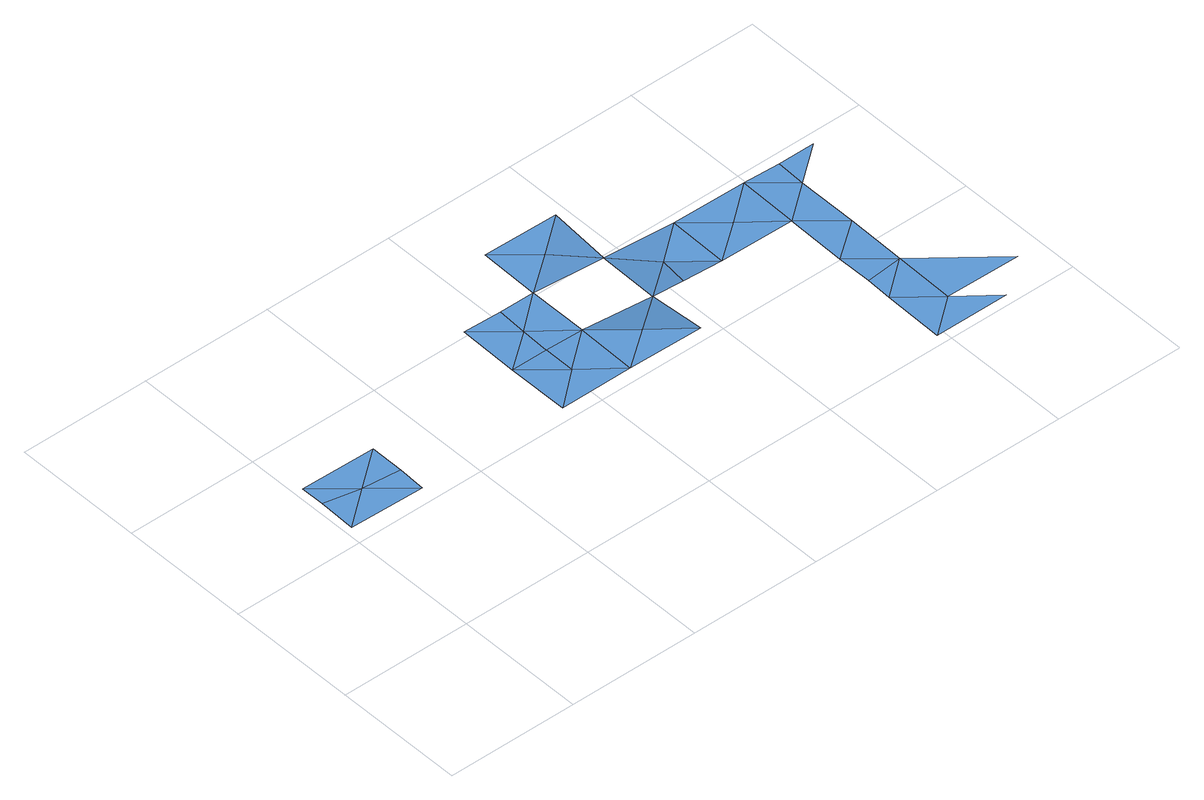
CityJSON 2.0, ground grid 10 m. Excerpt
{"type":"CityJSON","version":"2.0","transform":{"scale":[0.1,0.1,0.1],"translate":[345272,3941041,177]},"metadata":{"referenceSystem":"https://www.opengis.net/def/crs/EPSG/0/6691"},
"CityObjects":{
"waterbody1":{"type":"WaterBody","attributes":{"name":"10","class":"1140","function":"1","WaterBodyRiverFloodingRiskAttribute.description":"5","WaterBodyRiverFloodingRiskAttribute.rankOrg":"1","WaterBodyRiverFloodingRiskAttribute.adminType":"2","WaterBodyRiverFloodingRiskAttribute.scale":"L2"},"geometry":[{"type":"MultiSurface","lod":"1","boundaries":[[[0,1,2]],[[3,0,2]],[[3,4,0]],[[5,0,4]],[[6,0,5]],[[0,6,1]]]}]},
"waterbody2":{"type":"WaterBody","attributes":{"name":"10","class":"1140","function":"1","WaterBodyRiverFloodingRiskAttribute.description":"5","WaterBodyRiverFloodingRiskAttribute.rankOrg":"2","WaterBodyRiverFloodingRiskAttribute.adminType":"2","WaterBodyRiverFloodingRiskAttribute.scale":"L2"},"geometry":[{"type":"MultiSurface","lod":"1","boundaries":[[[7,8,9]],[[10,8,7]],[[11,9,8]],[[8,10,12]],[[13,8,12]],[[13,11,8]]]}]},
"waterbody3":{"type":"WaterBody","attributes":{"name":"10","class":"1140","function":"1","WaterBodyRiverFloodingRiskAttribute.description":"5","WaterBodyRiverFloodingRiskAttribute.rankOrg":"1","WaterBodyRiverFloodingRiskAttribute.adminType":"2","WaterBodyRiverFloodingRiskAttribute.scale":"L2"},"geometry":[{"type":"MultiSurface","lod":"1","boundaries":[[[9,14,15]],[[11,13,16]],[[13,17,16]],[[14,16,17]],[[9,16,14]],[[11,16,9]],[[15,18,9]],[[18,15,19]],[[19,15,14]]]}]},
"waterbody4":{"type":"WaterBody","attributes":{"name":"10","class":"1140","function":"1","WaterBodyRiverFloodingRiskAttribute.description":"5","WaterBodyRiverFloodingRiskAttribute.rankOrg":"1","WaterBodyRiverFloodingRiskAttribute.adminType":"2","WaterBodyRiverFloodingRiskAttribute.scale":"L2"},"geometry":[{"type":"MultiSurface","lod":"1","boundaries":[[[20,7,21]],[[21,22,20]],[[7,23,21]],[[21,23,22]]]}]},
"waterbody5":{"type":"WaterBody","attributes":{"name":"10","class":"1140","function":"1","WaterBodyRiverFloodingRiskAttribute.description":"5","WaterBodyRiverFloodingRiskAttribute.rankOrg":"1","WaterBodyRiverFloodingRiskAttribute.adminType":"2","WaterBodyRiverFloodingRiskAttribute.scale":"L2"},"geometry":[{"type":"MultiSurface","lod":"1","boundaries":[[[18,24,23]],[[18,25,24]],[[24,26,23]],[[25,27,24]],[[24,27,26]],[[28,26,27]],[[29,30,31]],[[28,27,32]],[[33,26,28]],[[31,34,29]],[[30,35,31]],[[36,34,37]],[[36,29,34]],[[32,33,28]],[[38,32,37]],[[37,34,38]],[[39,34,31]],[[40,33,32]],[[38,40,32]],[[41,33,40]],[[42,41,40]]]}]}
},
"vertices":[
[29,130,17],[0,107,17],[57,106,17],[58,127,17],[58,153,17],[1,154,17],[1,136,17],
[228,196,17],[200,173,17],[228,150,17],[201,196,17],[199,151,17],[172,197,17],[171,151,17],
[227,104,17],[256,126,17],[199,127,17],[171,104,17],[285,149,12],[284,103,17],
[229,242,17],[257,218,17],[286,241,17],[285,195,13],
[313,171,9],[310,149,10],[342,194,9],[341,148,9],[370,170,9],[396,54,9],[395,8,9],[424,31,9],[398,147,9],[399,193,9],[425,77,9],[452,8,9],[397,74,9],[397,101,9],[426,123,9],[481,30,9],[426,169,9],[427,192,9],[455,192,9]
]}
